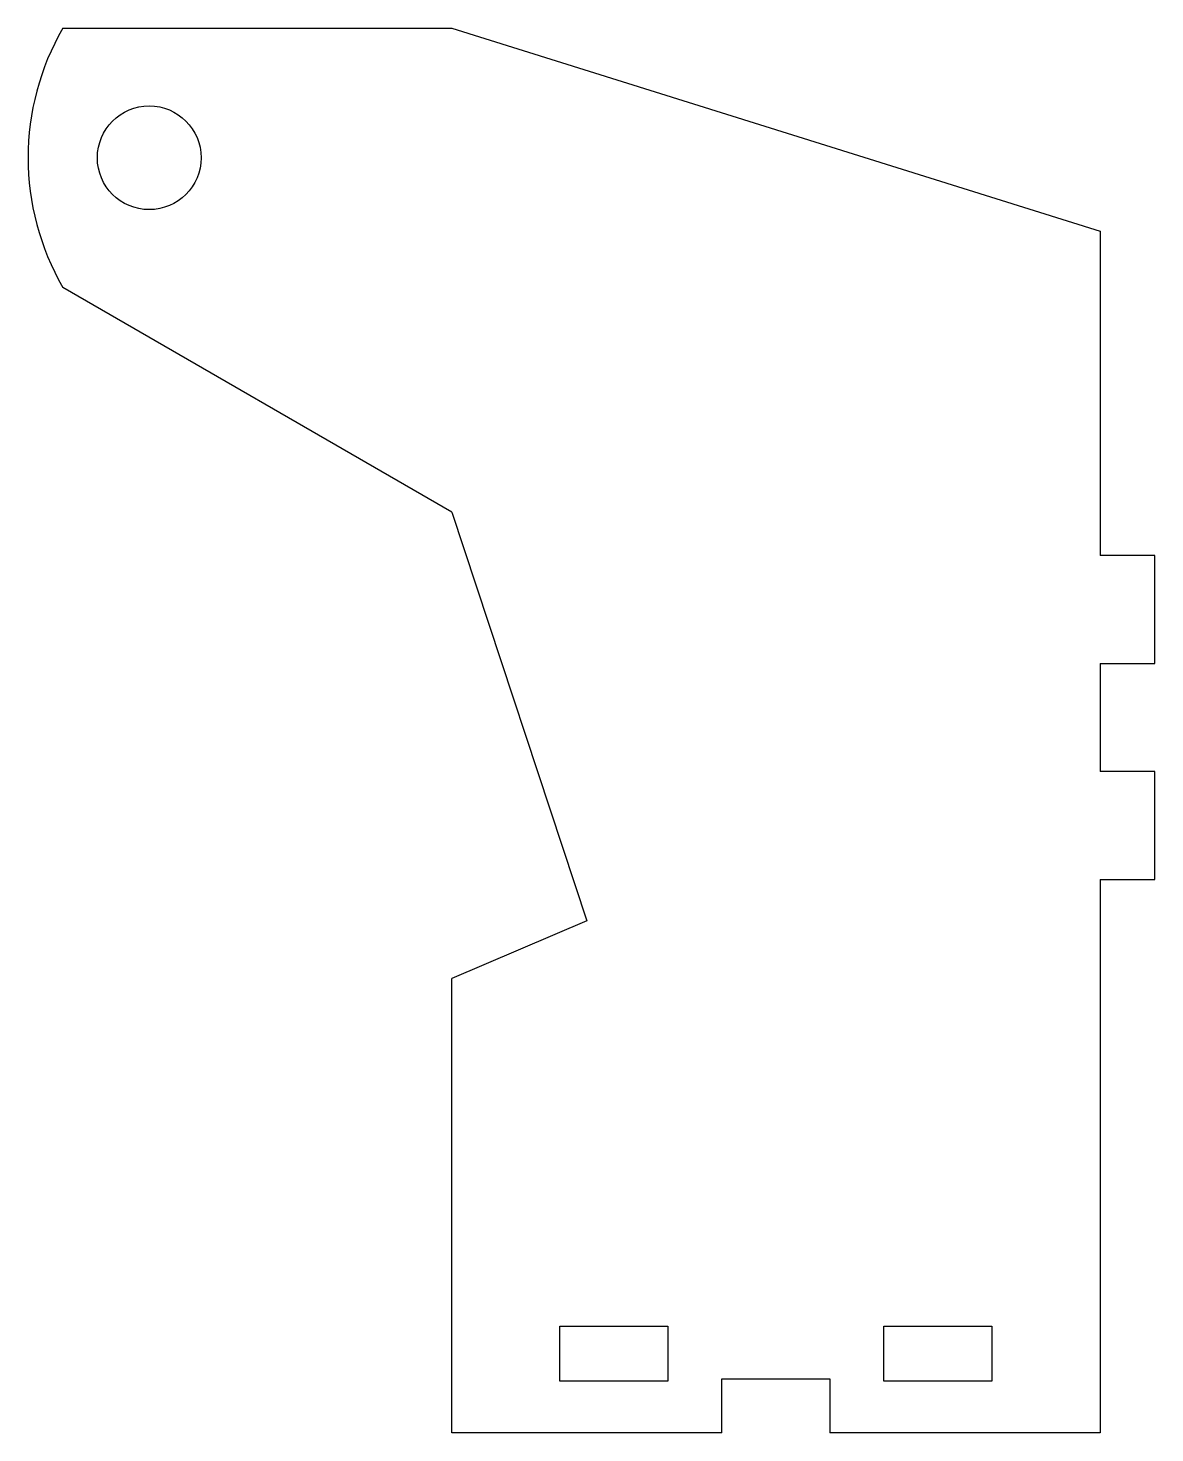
# Model space of a CAD drawing. Extents: x -2.13 to 0.48, y -2.15 to 1.1.
import ezdxf

# ---------------------------------------------------------------- set-up
doc = ezdxf.new("R2010")
doc.units = 0
doc.header["$MEASUREMENT"] = 0
doc.layers.get('0').update_dxf_attribs({"linetype": 'CONTINUOUS'})

msp = doc.modelspace()

# ---------------------------------------------------------------- linework, layer by layer
at = {"color": 7, "linetype": 'CONTINUOUS'}
for p, q in [((-2.0496, 1.0991), (-1.1496, 1.0991)), ((-1.1496, 1.0991), (0.3504, 0.6291)), ((0.3504, 0.6291), (0.3504, -0.1209)), ((-1.1496, -0.0205), (-2.0496, 0.4991)), ((-1.1496, -0.0205), (-0.8369, -0.9663)), ((0.4774, -0.1209), (0.3504, -0.1209)), ((0.4774, -0.3709), (0.4774, -0.1209)), ((0.3504, -0.3709), (0.4774, -0.3709)), ((0.3504, -0.3709), (0.3504, -0.6209)), ((0.4774, -0.6209), (0.3504, -0.6209)), ((0.4774, -0.8709), (0.4774, -0.6209)), ((0.3504, -0.8709), (0.4774, -0.8709)), ((0.3504, -0.8709), (0.3504, -2.1509)), ((-0.8369, -0.9663), (-1.1496, -1.1)), ((-1.1496, -2.1509), (-1.1496, -1.1)), ((-0.8996, -1.9039), (-0.6496, -1.9039)), ((-0.8996, -2.0309), (-0.8996, -1.9039)), ((-0.6496, -1.9039), (-0.6496, -2.0309)), ((-0.1496, -1.9039), (0.1004, -1.9039)), ((-0.1496, -2.0309), (-0.1496, -1.9039)), ((0.1004, -1.9039), (0.1004, -2.0309)), ((-0.6496, -2.0309), (-0.8996, -2.0309)), ((-0.5246, -2.0259), (-0.2746, -2.0259)), ((-0.5246, -2.1509), (-0.5246, -2.0259)), ((-0.2746, -2.0259), (-0.2746, -2.1509)), ((0.1004, -2.0309), (-0.1496, -2.0309)), ((-0.5246, -2.1509), (-1.1496, -2.1509)), ((0.3504, -2.1509), (-0.2746, -2.1509))]:
    msp.add_line(p, q, dxfattribs=at)
msp.add_circle((-1.8496, 0.7991), 0.12, dxfattribs=at)
msp.add_arc((-1.5299, 0.7991), 0.6, 150, 210, dxfattribs=at)

doc.saveas('drawing.dxf')
